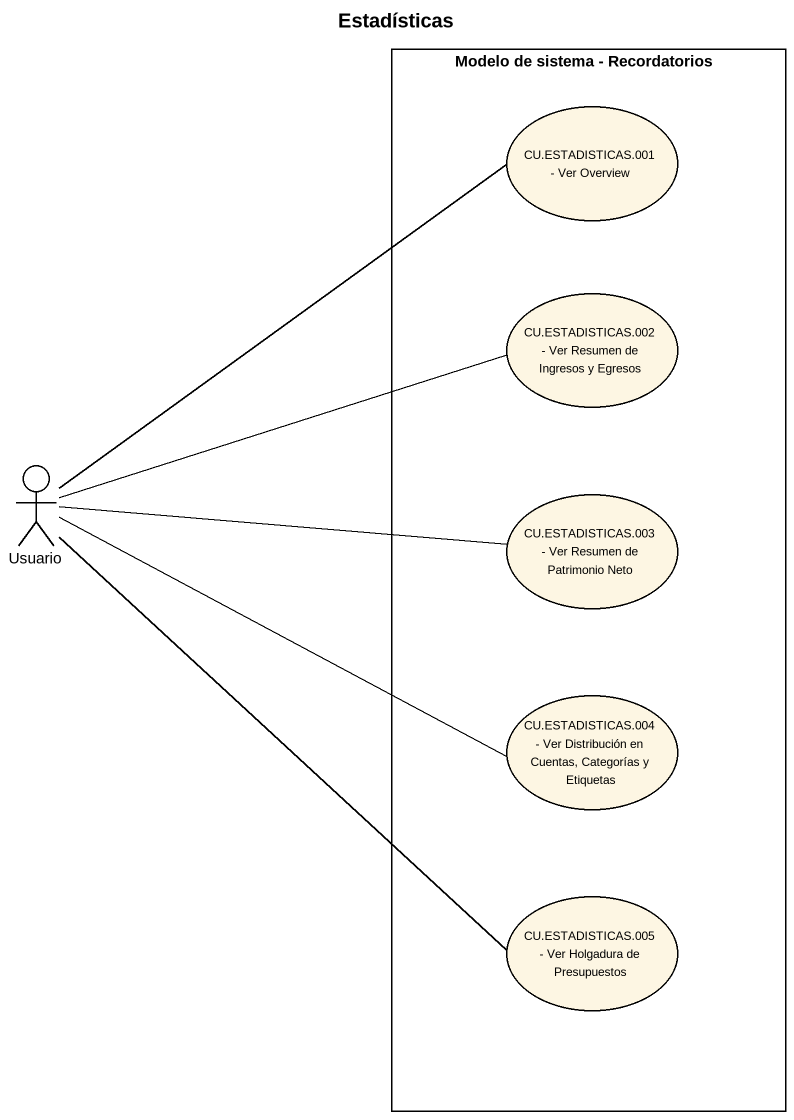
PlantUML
@startuml
title Estadísticas
rectangle "Modelo de sistema - Recordatorios" as Modelo_de_sistema {
  usecase "CU.ESTADISTICAS.001 - Ver Overview" as CU_ESTADISTICAS_001_Ver
  usecase "CU.ESTADISTICAS.002 - Ver Resumen de Ingresos y Egresos" as CU_ESTADISTICAS_002_Ver
  usecase "CU.ESTADISTICAS.003 - Ver Resumen de Patrimonio Neto" as CU_ESTADISTICAS_003_Ver
  usecase "CU.ESTADISTICAS.004 - Ver Distribución en Cuentas, Categorías y Etiquetas" as CU_ESTADISTICAS_004_Ver
  usecase "CU.ESTADISTICAS.005 - Ver Holgadura de Presupuestos" as CU_ESTADISTICAS_005_Ver
}
actor Usuario
Usuario -up- CU_ESTADISTICAS_001_Ver
Usuario -right- CU_ESTADISTICAS_002_Ver
Usuario -right- CU_ESTADISTICAS_003_Ver
Usuario -right- CU_ESTADISTICAS_004_Ver
Usuario -- CU_ESTADISTICAS_005_Ver
@enduml
